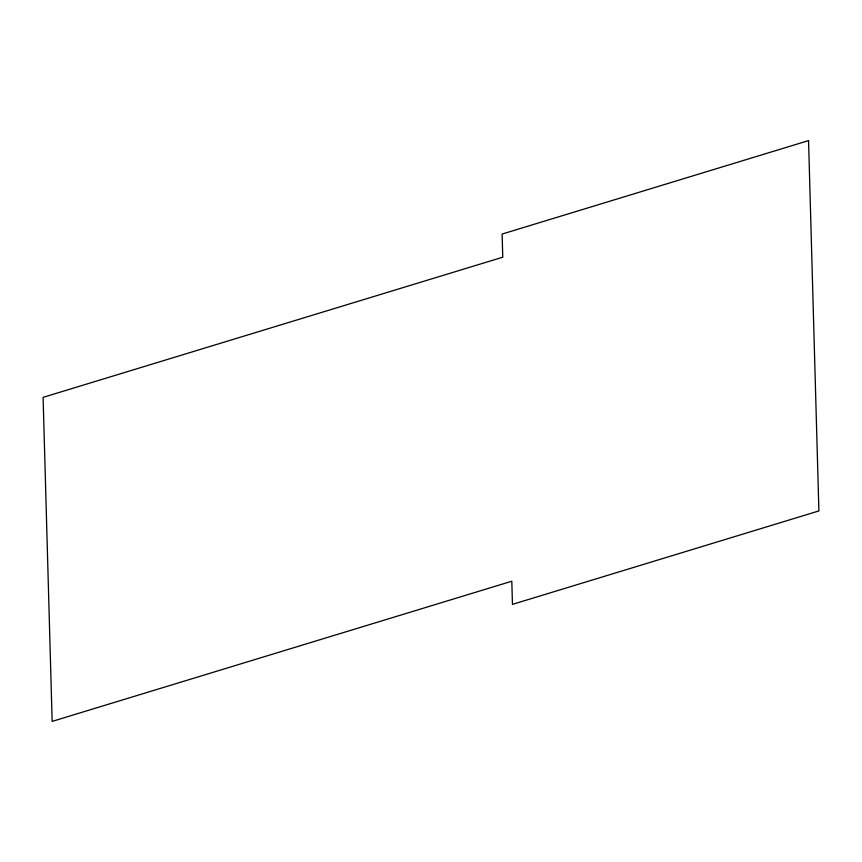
<?xml version="1.0" encoding="UTF-8"?>
<svg xmlns="http://www.w3.org/2000/svg" width="862" height="862" viewBox="0 0 862 862"><rect width="100%" height="100%" fill="white"/><g stroke="black" fill="none" stroke-linecap="round" stroke-linejoin="round"><path stroke-width="1.29" d="M808.556 140.603L502.115 234.055L502.761 257.199L43.1 397.36L52.151 721.397L511.812 581.225L512.459 604.37L818.9 510.929L808.556 140.603"/></g></svg>
